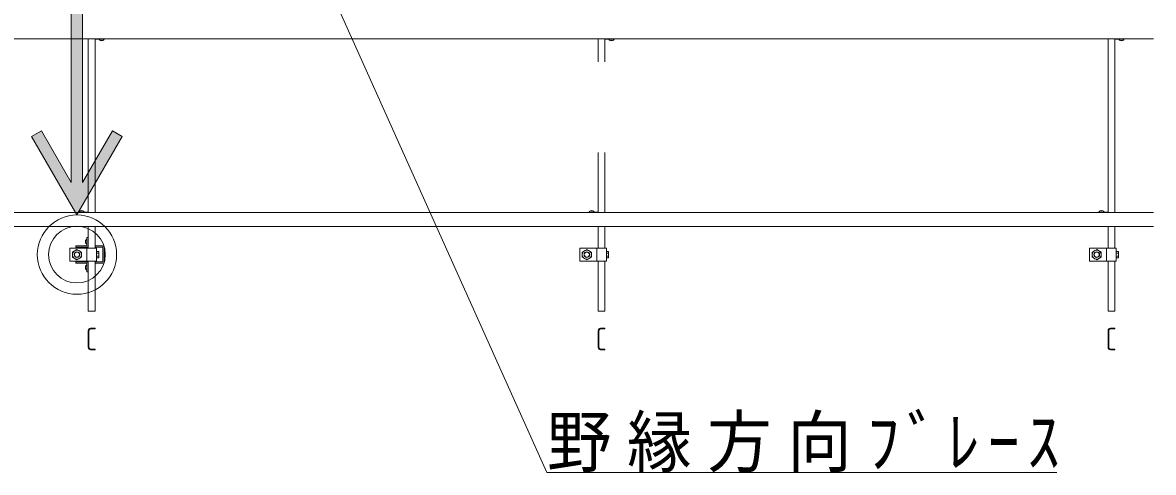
# Model space of a CAD drawing. Units: millimetres, scale not verified. Extents: x -1948 to 1948, y -1375 to 1375.
# Drawn here: x -740 to -241.1, y -1085 to -886.4 of the extents above; entities that cross this region are included whole.
import ezdxf

# ---------------------------------------------------------------- set-up
doc = ezdxf.new("R2010")
doc.units = ezdxf.units.MM
doc.header["$LTSCALE"] = 10
for name, color, linetype, lineweight in [('1-2_吊ボルト', 7, 'Continuous', 18), ('1-3_ハンガ・ナット', 4, 'Continuous', 18), ('1-4_野縁受け', 7, 'Continuous', 18), ('1-5_クリップ', 4, 'Continuous', 18), ('1-6_野縁', 6, 'Continuous', 18), ('1-8_文字', 4, 'Continuous', 18), ('1-A_MCｸﾛｽ・ｽﾄﾛﾝｸﾞ', 7, 'Continuous', 18), ('1-B_ﾌﾞﾚｰｽ材', 7, 'Continuous', 18), ('1-C_ねじ', 4, 'Continuous', 18)]:
    doc.layers.add(name, color=color, linetype=linetype, lineweight=lineweight)
doc.layers.add('1-F', color=7, linetype='Continuous')
doc.styles.add('ＭＳ ゴシック', font='')
doc.styles.get('ＭＳ ゴシック').set_extended_font_data('MS Gothic')

msp = doc.modelspace()

# ---------------------------------------------------------------- linework, layer by layer
at = {"layer": '1-2_吊ボルト', "color": 4}
for centre in [(-716.07, -988.86), (-491.07, -988.86), (-266.07, -988.86)]:
    msp.add_circle(centre, 1.12, dxfattribs=at)
at = {"layer": '1-3_ハンガ・ナット'}
for p, q in [((-719.2, -985.99), (-719.2, -991.74)), ((-707.45, -985.99), (-719.2, -985.99)), ((-716.07, -986.55), (-718.07, -987.71)), ((-718.07, -990.02), (-718.07, -987.71)), ((-716.07, -986.55), (-714.07, -987.71)), ((-714.07, -990.02), (-714.07, -987.71)), ((-711.7, -985.99), (-711.7, -991.74)), ((-707.45, -985.99), (-707.45, -991.74)), ((-707.45, -987.42), (-706.45, -987.42)), ((-706.45, -987.42), (-706.45, -990.31)), ((-706.45, -987.42), (-706.45, -990.31)), ((-494.2, -985.99), (-494.2, -991.74)), ((-482.45, -985.99), (-494.2, -985.99)), ((-491.07, -986.55), (-493.07, -987.71)), ((-493.07, -990.02), (-493.07, -987.71)), ((-491.07, -986.55), (-489.07, -987.71)), ((-489.07, -990.02), (-489.07, -987.71)), ((-486.7, -985.99), (-486.7, -991.74)), ((-482.45, -985.99), (-482.45, -991.74)), ((-482.45, -987.42), (-481.45, -987.42)), ((-481.45, -987.42), (-481.45, -990.31)), ((-481.45, -987.42), (-481.45, -990.31)), ((-269.2, -985.99), (-269.2, -991.74)), ((-257.45, -985.99), (-269.2, -985.99)), ((-266.07, -986.55), (-268.07, -987.71)), ((-268.07, -990.02), (-268.07, -987.71)), ((-266.07, -986.55), (-264.07, -987.71)), ((-264.07, -990.02), (-264.07, -987.71)), ((-261.7, -985.99), (-261.7, -991.74)), ((-257.45, -985.99), (-257.45, -991.74)), ((-257.45, -987.42), (-256.45, -987.42)), ((-256.45, -987.42), (-256.45, -990.31)), ((-256.45, -987.42), (-256.45, -990.31)), ((-719.2, -991.74), (-707.45, -991.74)), ((-716.07, -991.17), (-718.07, -990.02)), ((-716.07, -991.17), (-714.07, -990.02)), ((-707.45, -988.14), (-706.45, -988.14)), ((-707.45, -989.59), (-706.45, -989.59)), ((-707.45, -990.31), (-706.45, -990.31)), ((-494.2, -991.74), (-482.45, -991.74)), ((-491.07, -991.17), (-493.07, -990.02)), ((-491.07, -991.17), (-489.07, -990.02)), ((-482.45, -988.14), (-481.45, -988.14)), ((-482.45, -989.59), (-481.45, -989.59)), ((-482.45, -990.31), (-481.45, -990.31)), ((-269.2, -991.74), (-257.45, -991.74)), ((-266.07, -991.17), (-268.07, -990.02)), ((-266.07, -991.17), (-264.07, -990.02)), ((-257.45, -988.14), (-256.45, -988.14)), ((-257.45, -989.59), (-256.45, -989.59)), ((-257.45, -990.31), (-256.45, -990.31))]:
    msp.add_line(p, q, dxfattribs=at)
for centre, radius in [((-716.07, -988.86), 2), ((-716.07, -988.86), 1.25), ((-716.07, -988.86), 1.12), ((-491.07, -988.86), 2), ((-491.07, -988.86), 1.25), ((-491.07, -988.86), 1.12), ((-266.07, -988.86), 2), ((-266.07, -988.86), 1.25), ((-266.07, -988.86), 1.12)]:
    msp.add_circle(centre, radius, dxfattribs=at)
at = {"layer": '1-4_野縁受け', "color": 4}
for p, q in [((-711.07, -893.61), (-711.07, -970.24)), ((-708.07, -893.61), (-708.07, -970.24)), ((-486.07, -893.61), (-486.07, -903.71)), ((-483.07, -893.61), (-483.07, -903.71)), ((-261.07, -893.61), (-261.07, -970.24)), ((-258.07, -893.61), (-258.07, -970.24)), ((-486.07, -943.71), (-486.07, -970.24)), ((-483.07, -943.71), (-483.07, -970.24)), ((-711.07, -976.49), (-711.07, -985.99)), ((-708.07, -976.49), (-708.07, -985.99)), ((-486.07, -976.49), (-486.07, -985.99)), ((-483.07, -976.49), (-483.07, -985.99)), ((-261.07, -976.49), (-261.07, -985.99)), ((-258.07, -976.49), (-258.07, -985.99)), ((-711.07, -991.74), (-711.07, -1013.86)), ((-708.07, -991.74), (-708.07, -1013.86)), ((-486.07, -991.74), (-486.07, -1013.86)), ((-483.07, -991.74), (-483.07, -1013.86)), ((-261.07, -991.74), (-261.07, -1013.86)), ((-258.07, -991.74), (-258.07, -1013.86)), ((-711.07, -1013.86), (-708.07, -1013.86)), ((-486.07, -1013.86), (-483.07, -1013.86)), ((-261.07, -1013.86), (-258.07, -1013.86))]:
    msp.add_line(p, q, dxfattribs=at)
at = {"layer": '1-4_野縁受け'}
for p, q in [((-711.07, -1029.81), (-711.07, -1022.41)), ((-710.77, -1029.81), (-710.77, -1022.41)), ((-710.02, -1021.36), (-708.07, -1021.36)), ((-710.02, -1021.66), (-708.07, -1021.66)), ((-708.07, -1021.36), (-708.07, -1021.66)), ((-486.07, -1029.81), (-486.07, -1022.41)), ((-485.77, -1029.81), (-485.77, -1022.41)), ((-485.02, -1021.36), (-483.07, -1021.36)), ((-485.02, -1021.66), (-483.07, -1021.66)), ((-483.07, -1021.36), (-483.07, -1021.66)), ((-261.07, -1029.81), (-261.07, -1022.41)), ((-260.77, -1029.81), (-260.77, -1022.41)), ((-260.02, -1021.36), (-258.07, -1021.36)), ((-260.02, -1021.66), (-258.07, -1021.66)), ((-258.07, -1021.36), (-258.07, -1021.66)), ((-710.02, -1030.56), (-708.07, -1030.56)), ((-708.07, -1030.86), (-710.02, -1030.86)), ((-708.07, -1030.56), (-708.07, -1030.86)), ((-485.02, -1030.56), (-483.07, -1030.56)), ((-483.07, -1030.86), (-485.02, -1030.86)), ((-483.07, -1030.56), (-483.07, -1030.86)), ((-260.02, -1030.56), (-258.07, -1030.56)), ((-258.07, -1030.86), (-260.02, -1030.86)), ((-258.07, -1030.56), (-258.07, -1030.86))]:
    msp.add_line(p, q, dxfattribs=at)
for centre, radius, start, end in [((-710.02, -1022.41), 1.05, 90, 180), ((-710.02, -1022.41), 0.75, 90, 180), ((-485.02, -1022.41), 1.05, 90, 180), ((-485.02, -1022.41), 0.75, 90, 180), ((-260.02, -1022.41), 1.05, 90, 180), ((-260.02, -1022.41), 0.75, 90, 180), ((-710.02, -1029.81), 1.05, 180, 270), ((-710.02, -1029.81), 0.75, 180, 270), ((-485.02, -1029.81), 1.05, 180, 270), ((-485.02, -1029.81), 0.75, 180, 270), ((-260.02, -1029.81), 1.05, 180, 270), ((-260.02, -1029.81), 0.75, 180, 270)]:
    msp.add_arc(centre, radius, start, end, dxfattribs=at)
at = {"layer": '1-5_クリップ'}
for p, q in [((-703.92, -893.61), (-708.07, -893.61)), ((-707.92, -893.76), (-703.92, -893.76)), ((-703.92, -893.61), (-703.92, -893.76)), ((-478.92, -893.61), (-483.07, -893.61)), ((-482.92, -893.76), (-478.92, -893.76)), ((-478.92, -893.61), (-478.92, -893.76)), ((-253.92, -893.61), (-258.07, -893.61)), ((-257.92, -893.76), (-253.92, -893.76)), ((-253.92, -893.61), (-253.92, -893.76)), ((-711.22, -970.09), (-715.22, -970.09)), ((-715.22, -970.24), (-715.22, -970.09)), ((-715.22, -970.24), (-711.07, -970.24)), ((-486.22, -970.09), (-490.22, -970.09)), ((-490.22, -970.24), (-490.22, -970.09)), ((-490.22, -970.24), (-486.07, -970.24)), ((-261.22, -970.09), (-265.22, -970.09)), ((-265.22, -970.24), (-265.22, -970.09)), ((-265.22, -970.24), (-261.07, -970.24))]:
    msp.add_line(p, q, dxfattribs=at)
for centre, start, end in [((-707.92, -893.61), 180, 270), ((-482.92, -893.61), 180, 270), ((-257.92, -893.61), 180, 270), ((-711.22, -970.24), 0, 90), ((-486.22, -970.24), 0, 90), ((-261.22, -970.24), 0, 90)]:
    msp.add_arc(centre, 0.15, start, end, dxfattribs=at)
at = {"layer": '1-6_野縁'}
for p, q in [((-241.07, -893.61), (-966.07, -893.61)), ((-966.07, -970.24), (-241.07, -970.24)), ((-966.07, -976.49), (-241.07, -976.49))]:
    msp.add_line(p, q, dxfattribs=at)
at = {"layer": '1-8_文字'}
for p, q in [((-508.67, -1085), (-652.78, -763.86)), ((-283.67, -1085), (-508.67, -1085))]:
    msp.add_line(p, q, dxfattribs=at)
at = {"layer": '1-A_MCｸﾛｽ・ｽﾄﾛﾝｸﾞ'}
for p, q in [((-711.07, -981.29), (-711.65, -981.29)), ((-711.65, -985.04), (-711.65, -981.29)), ((-711.07, -985.04), (-711.07, -981.29)), ((-716.57, -985.04), (-716.57, -985.61)), ((-711.65, -985.04), (-716.57, -985.04)), ((-711.07, -985.61), (-716.57, -985.61)), ((-704.65, -985.04), (-708.07, -985.04)), ((-704.65, -985.61), (-708.07, -985.61)), ((-704.65, -992.11), (-704.65, -985.61)), ((-704.07, -992.11), (-704.07, -985.61)), ((-716.57, -992.11), (-716.57, -992.69)), ((-711.07, -992.11), (-716.57, -992.11)), ((-711.65, -992.69), (-716.57, -992.69)), ((-711.07, -992.69), (-711.07, -996.44)), ((-704.65, -992.11), (-708.07, -992.11)), ((-704.65, -992.69), (-708.07, -992.69))]:
    msp.add_line(p, q, dxfattribs=at)
msp.add_lwpolyline([(-711.07, -996.44), (-711.65, -996.44), (-711.65, -992.69)], dxfattribs=at)
for centre, start, end in [((-711.65, -985.04), 270, 0), ((-704.65, -985.61), 0, 90), ((-711.65, -992.69), 0, 90), ((-704.65, -992.11), 270, 0)]:
    msp.add_arc(centre, 0.575, start, end, dxfattribs=at)
at = {"layer": '1-B_ﾌﾞﾚｰｽ材'}
for p, q in [((-713.57, -957.03), (-713.57, -781.36)), ((-731.74, -934.22), (-736.07, -936.72)), ((-716.07, -971.36), (-736.07, -936.72)), ((-718.57, -957.03), (-731.74, -934.22)), ((-716.07, -971.36), (-696.07, -936.72)), ((-713.57, -957.03), (-700.4, -934.22)), ((-696.07, -936.72), (-700.4, -934.22))]:
    msp.add_line(p, q, dxfattribs=at)
msp.add_lwpolyline([(-718.57, -957.03), (-718.57, -781.36), (-713.57, -781.36)], dxfattribs=at)
msp.add_circle((-716.07, -988.86), 17.5, dxfattribs=at)
at = {"layer": '1-B_ﾌﾞﾚｰｽ材', "color": 4}
msp.add_circle((-716.07, -988.86), 12.5, dxfattribs=at)
at = {"layer": '1-C_ねじ'}
for p, q in [((-706.17, -893.76), (-704.17, -893.76)), ((-706.17, -894.01), (-706.17, -893.76)), ((-705.36, -894.39), (-704.99, -894.39)), ((-705.36, -894.45), (-705.36, -894.39)), ((-704.99, -894.45), (-704.99, -894.39)), ((-704.17, -894.01), (-704.17, -893.76)), ((-481.17, -893.76), (-479.17, -893.76)), ((-481.17, -894.01), (-481.17, -893.76)), ((-480.36, -894.39), (-479.99, -894.39)), ((-480.36, -894.45), (-480.36, -894.39)), ((-479.99, -894.45), (-479.99, -894.39)), ((-479.17, -894.01), (-479.17, -893.76)), ((-256.17, -893.76), (-254.17, -893.76)), ((-256.17, -894.01), (-256.17, -893.76)), ((-255.36, -894.39), (-254.99, -894.39)), ((-255.36, -894.45), (-255.36, -894.39)), ((-254.99, -894.45), (-254.99, -894.39)), ((-254.17, -894.01), (-254.17, -893.76)), ((-714.97, -969.84), (-714.97, -970.09)), ((-712.97, -970.09), (-714.97, -970.09)), ((-714.16, -969.4), (-714.16, -969.46)), ((-713.79, -969.46), (-714.16, -969.46)), ((-713.79, -969.4), (-713.79, -969.46)), ((-712.97, -969.84), (-712.97, -970.09)), ((-489.97, -969.84), (-489.97, -970.09)), ((-487.97, -970.09), (-489.97, -970.09)), ((-489.16, -969.4), (-489.16, -969.46)), ((-488.79, -969.46), (-489.16, -969.46)), ((-488.79, -969.4), (-488.79, -969.46)), ((-487.97, -969.84), (-487.97, -970.09)), ((-264.97, -969.84), (-264.97, -970.09)), ((-262.97, -970.09), (-264.97, -970.09)), ((-264.16, -969.4), (-264.16, -969.46)), ((-263.79, -969.46), (-264.16, -969.46)), ((-263.79, -969.4), (-263.79, -969.46)), ((-262.97, -969.84), (-262.97, -970.09)), ((-712.34, -982.98), (-712.27, -982.98)), ((-712.27, -982.98), (-712.27, -983.35)), ((-711.9, -982.16), (-711.65, -982.16)), ((-711.65, -982.16), (-711.65, -984.16)), ((-712.34, -983.35), (-712.27, -983.35)), ((-711.9, -984.16), (-711.65, -984.16)), ((-712.34, -994.38), (-712.27, -994.38)), ((-712.34, -994.75), (-712.27, -994.75)), ((-712.27, -994.38), (-712.27, -994.75)), ((-711.9, -993.56), (-711.65, -993.56)), ((-711.9, -995.56), (-711.65, -995.56)), ((-711.65, -993.56), (-711.65, -995.56))]:
    msp.add_line(p, q, dxfattribs=at)
for centre, start, end in [((-705.17, -893.13), 221.5445, 318.4555), ((-480.17, -893.13), 221.5445, 318.4555), ((-255.17, -893.13), 221.5445, 318.4555), ((-713.97, -970.72), 41.5445, 138.4555), ((-488.97, -970.72), 41.5445, 138.4555), ((-263.97, -970.72), 41.5445, 138.4555), ((-711.01, -983.16), 131.5445, 228.4555), ((-711.01, -994.56), 131.5445, 228.4555)]:
    msp.add_arc(centre, 1.34, start, end, dxfattribs=at)
at = {"layer": '1-F'}
for points in [[(-713.57, -776.36), (-718.57, -776.36), (-718.57, -957.03)], [(-716.07, -971.36), (-713.57, -776.36), (-718.57, -957.03)], [(-716.07, -971.36), (-713.57, -957.03), (-713.57, -776.36)], [(-724.24, -947.21), (-731.74, -934.22), (-728.57, -949.71), (-736.07, -936.72)], [(-703.57, -949.71), (-696.07, -936.72), (-707.9, -947.21), (-700.4, -934.22)], [(-724.24, -947.21), (-728.57, -949.71), (-716.07, -971.36)], [(-716.07, -971.36), (-718.57, -957.03), (-724.24, -947.21)], [(-716.07, -971.36), (-703.57, -949.71), (-707.9, -947.21)], [(-716.07, -971.36), (-707.9, -947.21), (-713.57, -957.03)]]:
    msp.add_solid(points, dxfattribs=at)

# ---------------------------------------------------------------- texts
at = {"layer": '1-8_文字', "color": 7, "insert": (-508.67, -1085), "char_height": 21.99, "attachment_point": 7, "style": 'ＭＳ ゴシック'}
msp.add_mtext('\\T1.24;\\W0.95;野縁方向ﾌﾞﾚｰｽ', dxfattribs=at)

doc.saveas('drawing.dxf')
